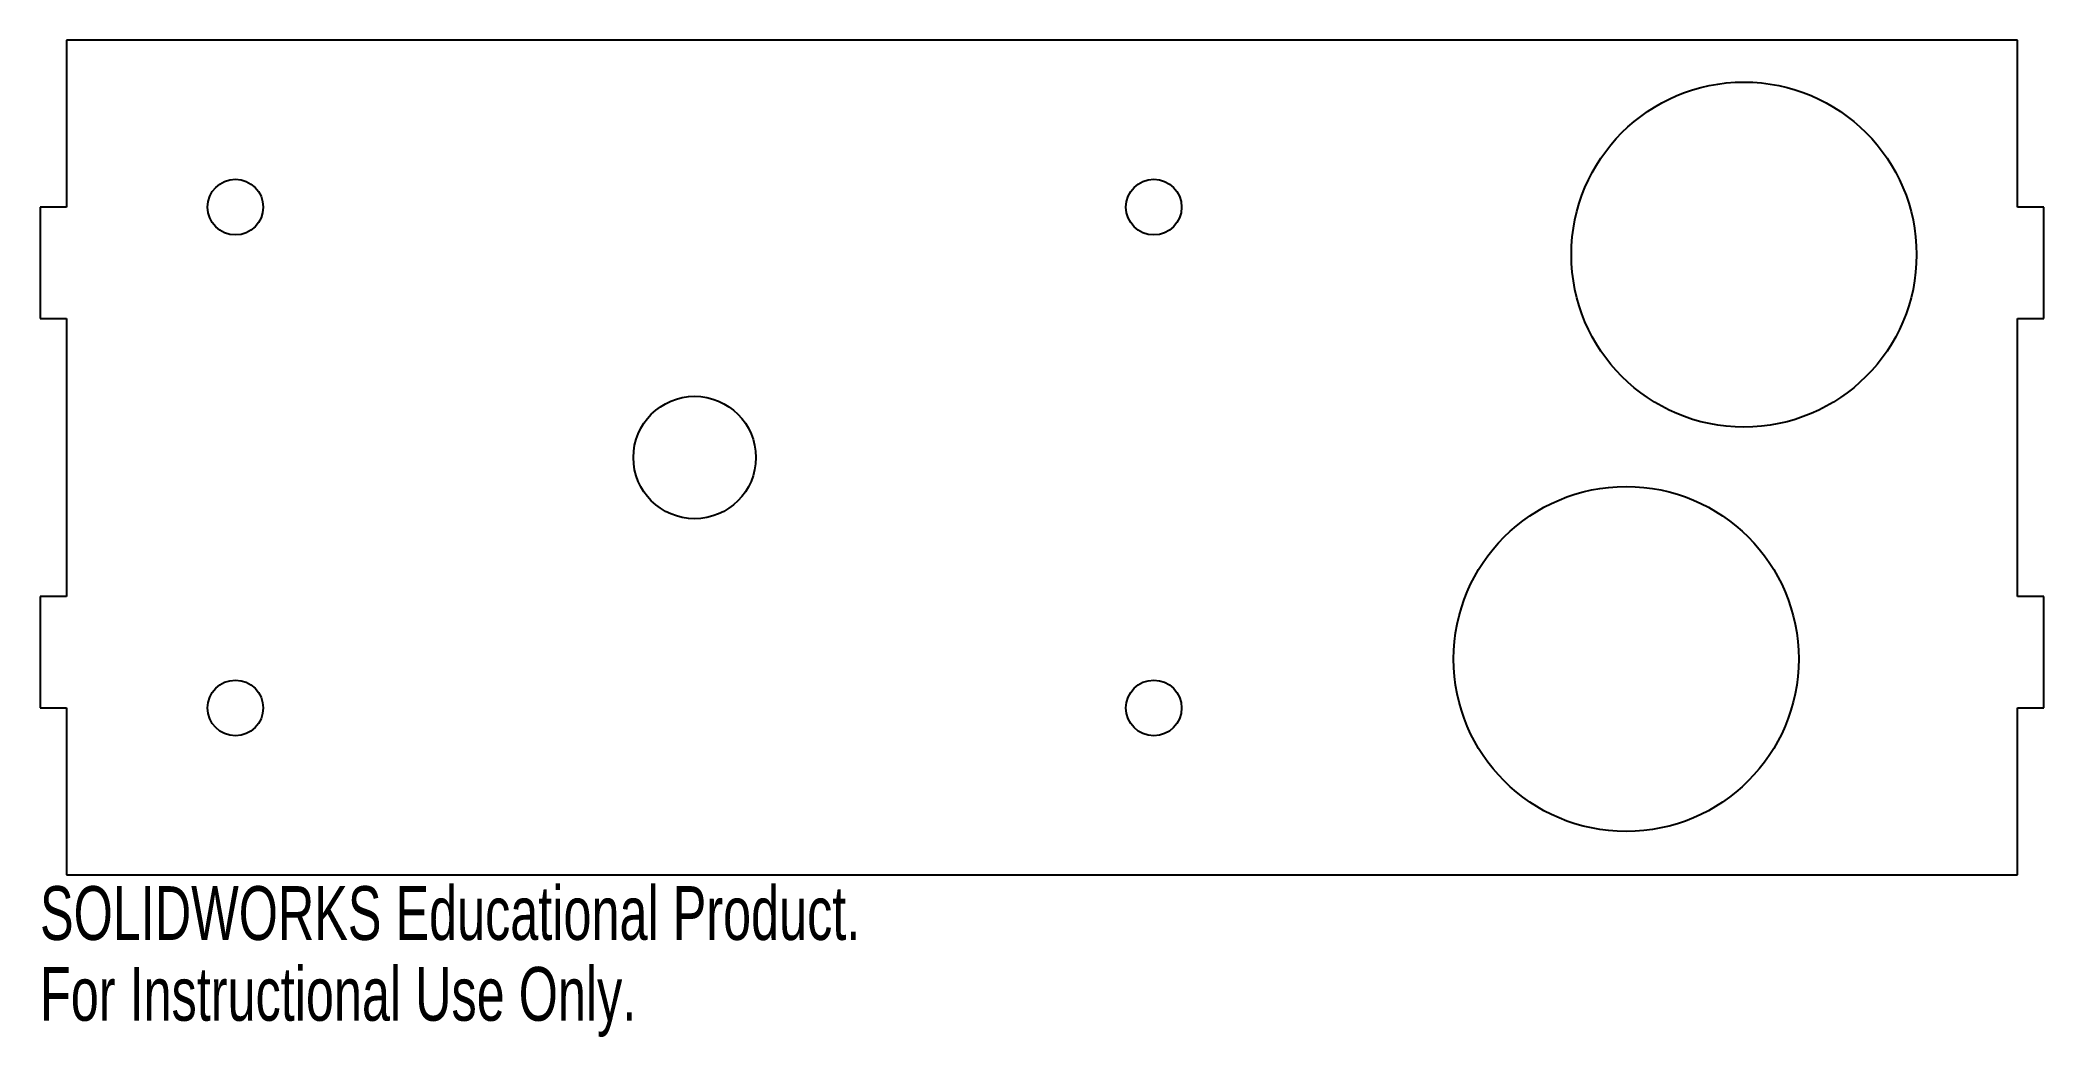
# Model space of a CAD drawing. Header units: millimetres. Extents: x -122 to 58, y -54 to 36.
import ezdxf

# ---------------------------------------------------------------- set-up
doc = ezdxf.new("R2010")
doc.units = ezdxf.units.MM
doc.styles.add('SLDTEXTSTYLE0', font='TXT', dxfattribs={"width": 0.7})

msp = doc.modelspace()

# ---------------------------------------------------------------- linework, layer by layer
at = {"color": 7, "linetype": 'Continuous', "lineweight": 25}
for p, q in [((55.91, 35.99), (-119.36, 35.99)), ((-119.36, 35.99), (-119.36, 20.99)), ((55.91, 20.99), (55.91, 35.99)), ((-119.36, 20.99), (-121.73, 20.99)), ((-121.73, 20.99), (-121.73, 10.99)), ((58.27, 20.99), (55.91, 20.99)), ((58.27, 10.99), (58.27, 20.99)), ((-121.73, 10.99), (-119.36, 10.99)), ((-119.36, 10.99), (-119.36, -14.01)), ((55.91, -14.01), (55.91, 10.99)), ((55.91, 10.99), (58.27, 10.99)), ((-119.36, -14.01), (-121.73, -14.01)), ((-121.73, -14.01), (-121.73, -24.01)), ((58.27, -14.01), (55.91, -14.01)), ((58.27, -24.01), (58.27, -14.01)), ((-121.73, -24.01), (-119.36, -24.01)), ((-119.36, -24.01), (-119.36, -39.01)), ((55.91, -39.01), (55.91, -24.01)), ((55.91, -24.01), (58.27, -24.01)), ((-119.36, -39.01), (55.91, -39.01))]:
    msp.add_line(p, q, dxfattribs=at)
for centre, radius in [((31.33, 16.72), 15.5), ((-104.18, 20.99), 2.5), ((-21.68, 20.99), 2.5), ((-62.93, -1.51), 5.5), ((20.75, -19.61), 15.5), ((-104.18, -24.01), 2.5), ((-21.68, -24.01), 2.5)]:
    msp.add_circle(centre, radius, dxfattribs=at)

# ---------------------------------------------------------------- texts
at = {"color": 7, "linetype": 'Continuous', "char_height": 4.8336, "attachment_point": 1, "style": 'SLDTEXTSTYLE0'}
for s, insert in [('SOLIDWORKS Educational Product.', (-121.73, -40.02)), ('For Instructional Use Only.', (-121.73, -47.28))]:
    msp.add_mtext(s, dxfattribs=dict(at, insert=insert))

doc.saveas('drawing.dxf')
